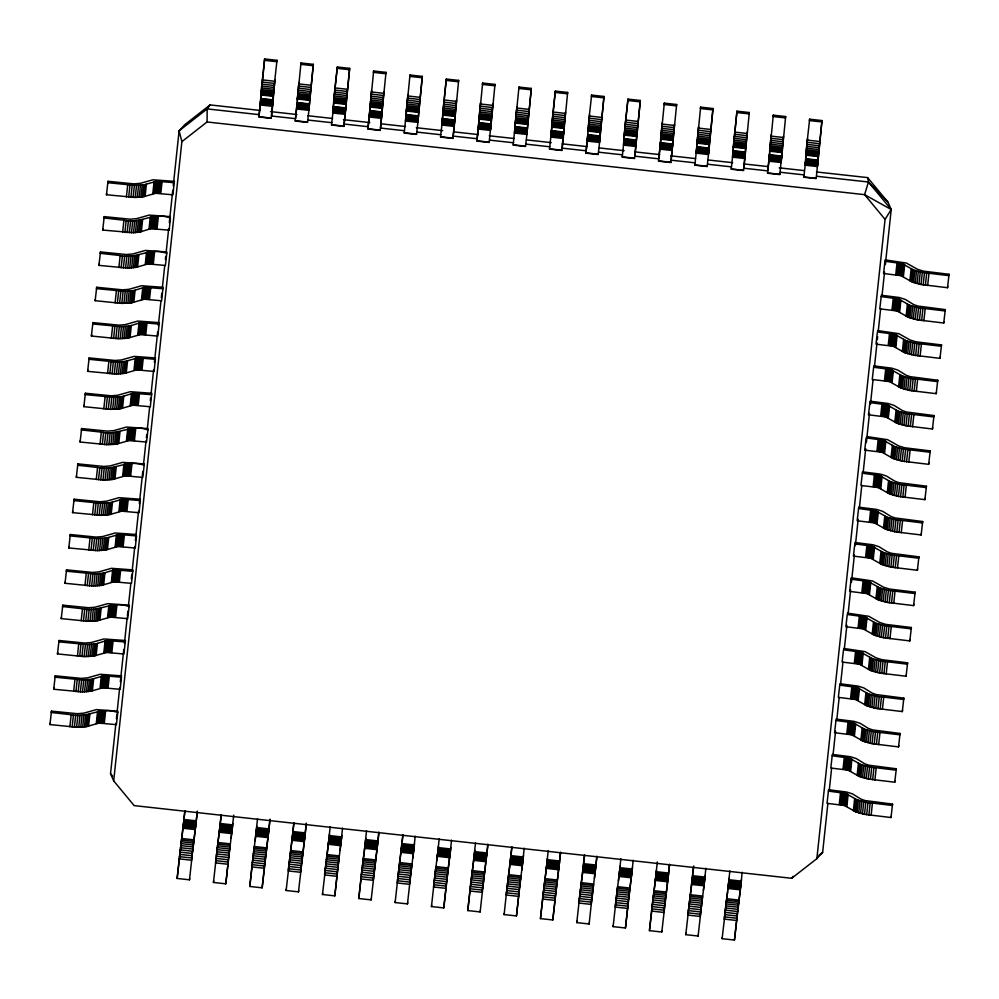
<?xml version="1.0" encoding="UTF-8"?>
<svg xmlns="http://www.w3.org/2000/svg" width="999" height="999" viewBox="0 0 999 999"><rect width="100%" height="100%" fill="white"/><g stroke="black" fill="none" stroke-linecap="round" stroke-linejoin="round"><path stroke-width="1.5" d="M827.871 803.408L822.639 852.397L816.87 858.628L791.683 878.296L134.141 805.606L113.686 780.893L181.88 141.633L207.068 121.978L207.18 108.903L210.077 104.92L259.703 110.402M274.912 79.895L272.64 104.995L260.277 103.634L261.488 87.937L264.648 58.953L276.998 60.315L274.675 81.256L262.312 79.895M261.451 91.646L264.648 58.953M297.09 102.51L300.974 62.974L313.336 64.336L308.828 110.327L296.478 108.966L297.09 102.51L309.44 103.871L308.966 109.016L296.616 107.655M309.44 103.871L313.336 64.336M349.662 68.357L345.304 113.037L332.942 111.663L334.34 94.131L337.312 66.983L349.662 68.357L343.868 126.386L331.506 125.012L333.054 111.613M334.166 98.501L332.804 112.987L345.154 114.348M344.218 124.051L368.194 126.711L373.638 71.004L386.001 72.365L380.194 130.394L367.844 129.033L370.08 108.691M370.392 104.87L371.553 90.572M406.081 114.548L409.977 75.012L422.327 76.386L417.819 122.377L405.469 121.016L406.081 114.548L418.431 115.921L417.969 121.066L405.606 119.693L404.17 133.042L416.533 134.415L418.069 121.016M418.431 115.921L422.327 76.386M442.407 118.569L446.303 79.033L458.653 80.395L454.533 122.74L454.295 125.075L441.945 123.714L442.407 118.569L454.77 119.93M490.621 129.096L478.271 127.735L482.642 83.054L494.992 84.415L490.759 127.872L490.484 130.407L478.134 129.046L476.835 141.084L489.198 142.445L492.907 103.996M527.06 133.067L525.524 146.466L513.174 145.092L518.968 87.063L531.318 88.436L526.823 134.428L514.473 133.067L514.91 129.77M514.61 131.743L526.96 133.117L531.318 88.436M551.411 130.619L555.307 91.084L567.657 92.445L563.523 134.79L563.286 137.125L550.936 135.764L551.411 130.619L563.761 131.98M603.746 97.827L591.396 96.466L591.633 95.092L603.983 96.466L599.625 141.146L587.275 139.785L589.547 114.673M640.322 100.474L635.951 145.155L623.601 143.794L624.987 126.261L627.971 99.113L640.322 100.474L634.515 158.504L622.165 157.143L623.701 143.744M624.862 129.445L624.088 139.997M636.051 145.117L634.877 156.181L658.853 158.829L664.298 103.134L676.648 104.495L670.853 162.525L658.503 161.164L660.863 139.51M661.101 135.814L661.825 126.448M696.74 146.678L700.624 107.143L712.986 108.516L708.478 154.508L696.128 153.147L696.74 146.678L709.09 148.052L707.18 166.546L694.829 165.172L696.753 148.027M709.09 148.052L712.986 108.516M733.066 150.699L736.962 111.164L749.312 112.525L745.179 154.87L744.954 157.205L732.592 155.844L733.066 150.699L745.416 152.06M769.405 154.72L773.288 115.172L785.651 116.546L781.518 158.878L781.143 162.537L768.793 161.176L769.405 154.72L781.755 156.081M821.977 120.554L817.469 166.558L805.119 165.197L806.655 146.341L809.627 119.193L821.977 120.554L816.183 178.584L803.82 177.223L805.569 161.9M443.206 109.366L444.018 100.537M443.057 112.899L441.808 125.037L454.158 126.398L456.568 99.975M479.358 117.495L479.995 108.054M552.197 121.416L552.822 114.398M733.853 141.496L736.962 111.164M733.716 145.03L732.904 153.871M770.017 149.625L770.641 140.172M334.24 96.741L335.015 88.486M407.055 102.847L406.268 114.223M551.96 126.374L549.5 149.113L561.85 150.474L565.571 112.025M588.199 131.468L588.836 121.616M624.962 128.022L627.971 99.113M806.705 147.028L805.918 158.404M261.214 95.33L258.853 116.983L271.204 118.344L274.713 81.818M298.189 89.485L297.427 100.662M516.058 114.897L516.883 106.643M697.077 144.843L698.538 126.723M407.18 101.536L407.892 94.593M479.083 120.742L478.134 129.046M769.73 152.872L767.844 170.879L743.868 168.232L745.054 157.155M806.83 145.704L807.542 138.774M298.339 87.962L298.888 82.542M515.097 127.947L515.959 115.984L528.171 117.407M588.985 120.092L589.348 116.596M587.924 134.303L585.839 153.122L598.189 154.495L599.725 141.096M297.103 103.859L295.542 118.669L271.553 116.021L272.739 104.957M406.106 115.909L405.706 119.655M480.157 106.369L480.544 102.622M770.816 138.499L771.203 134.753M49.95 724.562L51.473 711.138L77.348 713.698L83.691 713.174L96.379 709.602L117.944 711.188L116.408 724.65L99.051 723.101L86.001 726.748L76.598 727.247L49.95 724.562L50.187 723.201M55.245 675.811L55.007 677.185L81.656 679.857L91.059 679.37L104.108 675.711L121.453 677.222L120.18 689.322L102.822 687.774L91.171 691.146L82.492 691.945L53.721 689.248L55.245 675.811L81.119 678.383L87.462 677.859L100.15 674.288L121.716 675.861M125.225 641.895L123.951 654.008L106.593 652.459L93.544 656.106L84.128 656.605L57.48 653.92L59.016 640.496L84.89 643.056L91.221 642.532L103.921 638.96L125.487 640.534L125.237 641.945L106.793 640.484L96.229 643.756L87.55 644.567L58.779 641.857L59.016 640.496M61.251 618.606L62.787 605.169L88.661 607.729L94.992 607.217L107.68 603.646L129.246 605.219L127.71 618.681L110.352 617.132L97.303 620.779L87.9 621.278L61.251 618.606L61.488 617.232M132.755 571.253L131.481 583.366L114.123 581.805L101.074 585.464L91.671 585.951L65.022 583.279L66.546 569.855L92.42 572.415L98.764 571.89L111.451 568.319L133.017 569.892L132.767 571.303L114.336 569.842L103.759 573.114L95.08 573.926L66.309 571.216L66.546 569.855M70.317 534.527L70.08 535.889L96.728 538.573L106.131 538.074L119.181 534.428L136.526 535.939L135.252 548.039L117.894 546.49L106.244 549.862L97.565 550.661L68.794 547.952L70.317 534.527L96.191 537.087L102.535 536.575L115.222 532.991L136.051 534.49M74.088 499.213L73.851 500.574L100.487 503.246L109.902 502.759L122.952 499.1L140.297 500.611L139.023 512.724L121.666 511.163L110.015 514.535L101.336 515.347L72.552 512.637L74.088 499.213L99.962 501.773L106.294 501.248L118.993 497.677L140.559 499.25M76.324 477.31L77.86 463.886L103.734 466.446L110.065 465.921L122.752 462.35L144.318 463.936L142.782 477.397L125.424 475.849L112.375 479.495L102.972 479.995L76.324 477.31L76.561 475.949M80.095 441.995L81.618 428.559L107.492 431.131L113.836 430.606L126.523 427.035L148.089 428.608L146.553 442.07L129.196 440.522L116.146 444.18L106.743 444.667L80.095 441.995L80.332 440.621M151.598 394.655L150.325 406.755L132.967 405.207L119.917 408.853L110.514 409.353L83.866 406.668L85.39 393.244L111.264 395.804L117.607 395.279L130.295 391.708L151.86 393.281L151.611 394.692L133.167 393.231L122.602 396.503L113.923 397.315L85.152 394.605L85.39 393.244M89.161 357.917L88.911 359.278L115.559 361.963L124.975 361.463L138.024 357.817L155.369 359.328L154.096 371.428L136.738 369.88L125.087 373.251L116.408 374.051L87.625 371.353L89.161 357.917L115.035 360.477L121.366 359.965L134.066 356.393L155.619 357.967M159.128 324.001L157.854 336.114L140.497 334.553L127.447 338.211L118.044 338.698L91.396 336.026L92.919 322.602L118.806 325.162L125.137 324.638L137.825 321.066L159.39 322.64L159.141 324.051L140.709 322.59L130.132 325.861L121.453 326.673L92.682 323.963L92.919 322.602M162.899 288.686L161.626 300.786L144.268 299.238L131.219 302.884L121.816 303.384L95.167 300.699L96.691 287.275L122.565 289.835L128.908 289.323L141.596 285.739L163.162 287.325L162.912 288.723L144.468 287.275L133.903 290.547L125.225 291.346L96.453 288.636L96.691 287.275M166.933 251.998L165.397 265.472L148.039 263.911L136.388 267.282L127.71 268.094L98.938 265.384L100.462 251.96L126.336 254.52L132.68 253.996L145.367 250.424L166.196 251.923L168.681 228.659M169.405 228.746L169.168 230.145L150.724 228.696L140.16 231.955L133.504 232.73L102.697 230.057L104.233 216.633L130.107 219.193L136.438 218.669L149.138 215.097L169.967 216.596M107.992 181.306L107.755 182.68L134.403 185.352L143.806 184.865L156.855 181.206L174.201 182.717L172.927 194.817L155.569 193.269L143.918 196.641L135.24 197.452L106.468 194.743L107.992 181.306L133.878 183.878L140.21 183.354L152.897 179.783L174.463 181.356M69.893 726.773L71.179 714.71C87.462 718.543 101.336 706.068 117.682 712.549L117.695 712.587M73.664 691.445L74.95 679.382M77.422 656.131L78.709 644.068M81.194 620.804L82.48 608.741C98.776 612.574 112.637 600.112 128.983 606.58L128.996 606.618M84.965 585.476L86.251 573.414M88.736 550.162L90.022 538.099M92.495 514.835L93.781 502.772M96.266 479.52L97.552 467.457C113.849 471.291 127.71 458.816 144.056 465.297L144.068 465.334M100.037 444.193L101.324 432.13C117.607 435.976 131.481 423.501 147.827 429.97L147.84 430.007M103.809 408.878L105.095 396.815M107.567 373.551L108.854 361.488M111.339 338.236L112.625 326.161M115.11 302.909L116.396 290.846M118.869 267.582L120.167 255.519C136.451 259.365 150.312 246.89 166.671 253.359L166.683 253.409M122.64 232.268L123.926 220.205C140.222 224.038 154.083 211.563 170.442 218.044L169.168 230.145M126.411 196.94L127.697 184.877M72.153 726.985L73.439 714.922M75.924 691.67L77.21 679.607M79.683 656.343L80.981 644.28M83.454 621.028L84.74 608.965M87.225 585.701L88.511 573.638M90.996 550.387L92.283 538.311M94.755 515.059L96.054 502.997M98.526 479.732L99.813 467.669M102.298 444.418L103.584 432.355M106.069 409.091L107.355 397.028M109.828 373.776L111.114 361.713M113.599 338.449L114.885 326.386M117.37 303.134L118.656 291.059M121.141 267.807L122.427 255.744M124.9 232.48L126.186 220.417M128.671 197.165L129.957 185.102M74.401 727.147L75.687 715.084M78.172 691.832L79.458 679.757M81.93 656.505L83.217 644.442M85.702 621.178L86.988 609.115M89.473 585.864L90.759 573.801M93.232 550.536L94.53 538.473M97.003 515.222L98.289 503.159M100.774 479.895L102.06 467.832M104.545 444.58L105.832 432.505M108.304 409.253L109.59 397.19M112.075 373.926L113.362 361.863M115.847 338.611L117.133 326.548M119.618 303.284L120.904 291.221M123.376 267.969L124.663 255.906M127.148 232.642L128.434 220.579M130.919 197.327L132.205 185.252M76.598 727.247L77.885 715.184M80.37 691.92L81.656 679.857M84.128 656.605L85.415 644.53M87.9 621.278L89.186 609.215M91.671 585.951L92.957 573.888M95.442 550.636L96.728 538.573M99.201 515.309L100.487 503.246M102.972 479.995L104.258 467.932M106.743 444.667L108.029 432.604M110.514 409.353L111.801 397.277M114.273 374.026L115.559 361.963M118.044 338.698L119.331 326.636M121.816 303.384L123.102 291.321M125.587 268.057L126.873 255.994M129.346 232.742L130.632 220.679M133.117 197.415L134.403 185.352M78.721 727.272L80.007 715.209M82.492 691.945L83.779 679.882M86.264 656.63L87.55 644.567M90.022 621.303L91.321 609.24M93.794 585.988L95.08 573.926M97.565 550.661L98.851 538.598M101.336 515.347L102.622 503.284M105.095 480.019L106.381 467.957M108.866 444.705L110.152 432.629M112.637 409.378L113.923 397.315M116.408 374.051L117.695 361.988M120.167 338.736L121.453 326.673M123.938 303.409L125.225 291.346M127.71 268.094L128.996 256.031M131.481 232.767L132.767 220.704M135.24 197.452L136.526 185.377M80.757 727.235L82.043 715.172M84.515 691.92L85.802 679.857M88.287 656.593L89.573 644.53M92.058 621.278L93.344 609.203M95.829 585.951L97.115 573.888M99.588 550.624L100.874 538.561M103.359 515.309L104.645 503.246M107.13 479.982L108.416 467.919M110.901 444.667L112.188 432.604M114.66 409.34L115.946 397.277M118.431 374.026L119.718 361.95M122.203 338.698L123.489 326.636M125.974 303.371L127.26 291.308M129.733 268.057L131.019 255.994M133.504 232.73L134.79 220.667M137.275 197.415L138.561 185.352M82.655 727.135L83.941 715.072M86.426 691.82L87.712 679.757M90.197 656.493L91.483 644.43M93.956 621.178L95.242 609.103M97.727 585.851L99.013 573.788M101.498 550.524L102.785 538.461M105.27 515.209L106.556 503.146M109.028 479.882L110.315 467.819M112.8 444.567L114.086 432.505M116.571 409.24L117.857 397.177M120.342 373.926L121.628 361.85M124.101 338.599L125.387 326.536M127.872 303.271L129.158 291.209M131.643 267.957L132.929 255.894M135.414 232.63L136.701 220.567M139.173 197.315L140.459 185.252M84.415 726.972L85.702 714.909M88.187 691.658L89.473 679.595M91.945 656.331L93.232 644.268M95.717 621.003L97.003 608.94M99.488 585.689L100.774 573.626M103.259 550.362L104.545 538.299M107.018 515.047L108.304 502.984M110.789 479.72L112.075 467.657M114.56 444.405L115.847 432.342M118.332 409.078L119.618 397.015M122.09 373.751L123.376 361.688M125.862 338.436L127.148 326.373M129.633 303.109L130.919 291.046M133.404 267.794L134.69 255.732M137.163 232.467L138.449 220.404M140.934 197.153L142.22 185.09M86.001 726.748L87.288 714.685M89.773 691.433L91.059 679.37M93.544 656.106L94.83 644.043M97.303 620.779L98.589 608.716M101.074 585.464L102.36 573.401M104.845 550.137L106.131 538.074M108.616 514.822L109.902 502.759M112.375 479.495L113.661 467.432M116.146 444.18L117.432 432.117M119.917 408.853L121.204 396.79M123.689 373.526L124.975 361.463M127.447 338.211L128.734 326.149M131.219 302.884L132.505 290.821M134.99 267.57L136.276 255.507M138.761 232.243L140.047 220.18M142.52 196.928L143.806 184.865M87.4 726.46L88.686 714.397M91.171 691.146L92.457 679.083M94.942 655.819L96.229 643.756M98.701 620.504L100 608.441M102.472 585.177L103.759 573.114M106.244 549.862L107.53 537.799M110.015 514.535L111.301 502.472M113.774 479.208L115.06 467.145M117.545 443.893L118.831 431.83M121.316 408.566L122.602 396.503M125.087 373.251L126.374 361.188M128.846 337.924L130.132 325.861M132.617 302.61L133.903 290.547M136.388 267.282L137.675 255.22M140.16 231.955L141.446 219.892M143.918 196.641L145.205 184.578M88.599 726.123L89.885 714.06M92.37 690.809L93.656 678.746M96.129 655.481L97.415 643.418M99.9 620.167L101.186 608.104M103.671 584.84L104.957 572.777M107.442 549.512L108.729 537.45M111.201 514.198L112.487 502.135M114.972 478.871L116.259 466.808M118.744 443.556L120.03 431.493M122.515 408.229L123.801 396.166M126.274 372.914L127.56 360.851M130.045 337.587L131.331 325.524M133.816 302.26L135.102 290.197M137.587 266.945L138.873 254.882M141.346 231.618L142.632 219.555M145.117 196.303L146.403 184.241M96.279 723.551L97.565 711.488M100.05 688.224L101.336 676.161M103.821 652.909L105.107 640.834M107.58 617.582L108.866 605.519M111.351 582.255L112.637 570.192M115.122 546.94L116.408 534.877M118.893 511.613L120.18 499.55M122.652 476.298L123.938 464.235M126.423 440.971L127.71 428.908M130.195 405.656L131.481 393.581M133.966 370.329L135.252 358.266M137.725 335.002L139.011 322.939M141.496 299.688L142.782 287.625M145.267 264.36L146.553 252.297M149.026 229.046L150.325 216.983M152.797 193.719L154.083 181.656M97.04 723.351L98.327 711.288M100.812 688.024L102.098 675.961M104.57 652.697L105.857 640.634M108.342 617.382L109.628 605.319M112.113 582.055L113.399 569.992M115.884 546.74L117.17 534.677M119.643 511.413L120.929 499.35M123.414 476.098L124.7 464.036M127.185 440.771L128.471 428.708M130.956 405.444L132.243 393.381M134.715 370.13L136.001 358.067M138.486 334.802L139.773 322.739M142.258 299.488L143.544 287.425M146.016 264.161L147.315 252.098M149.788 228.846L151.074 216.783M153.559 193.519L154.845 181.456M97.977 723.201L99.263 711.126M101.736 687.874L103.022 675.811M105.507 652.547L106.793 640.484M109.278 617.232L110.564 605.169M113.037 581.905L114.336 569.842M116.808 546.59L118.094 534.527M120.579 511.263L121.866 499.2M124.351 475.949L125.637 463.873M128.109 440.621L129.395 428.559M131.88 405.294L133.167 393.231M135.652 369.98L136.938 357.917M139.423 334.653L140.709 322.59M143.182 299.338L144.468 287.275M146.953 264.011L148.239 251.948M150.724 228.696L152.01 216.633M154.495 193.369L155.782 181.306M99.051 723.101L100.337 711.038M102.822 687.774L104.108 675.711M106.593 652.459L107.88 640.396M110.352 617.132L111.638 605.069M114.123 581.805L115.409 569.742M117.894 546.49L119.181 534.428M121.666 511.163L122.952 499.1M125.424 475.849L126.711 463.786M129.196 440.522L130.482 428.459M132.967 405.207L134.253 393.144M136.738 369.88L138.024 357.817M140.497 334.553L141.783 322.49M144.268 299.238L145.554 287.175M148.039 263.911L149.326 251.848M151.811 228.596L153.097 216.533M155.569 193.269L156.855 181.206M100.262 723.051L101.548 710.988M104.021 687.737L105.307 675.674M107.792 652.409L109.078 640.347M111.563 617.095L112.85 605.032M115.335 581.768L116.621 569.705M119.093 546.453L120.38 534.39M122.865 511.126L124.151 499.063M126.636 475.799L127.922 463.736M130.407 440.484L131.693 428.421M134.166 405.157L135.452 393.094M137.937 369.842L139.223 357.779M141.708 334.515L142.994 322.452M145.479 299.2L146.766 287.138M149.238 263.873L150.524 251.81M153.009 228.546L154.296 216.483M156.781 193.232L158.067 181.169M101.561 723.076L102.847 711.013M105.32 687.749L106.606 675.686M109.091 652.434L110.377 640.359M112.862 617.107L114.148 605.044M116.633 581.78L117.919 569.717M120.392 546.465L121.678 534.403M124.163 511.138L125.449 499.075M127.934 475.824L129.221 463.761M131.706 440.497L132.992 428.434M135.464 405.182L136.751 393.107M139.236 369.855L140.522 357.792M143.007 334.528L144.293 322.465M146.766 299.213L148.064 287.15M150.537 263.886L151.823 251.823M154.308 228.571L155.594 216.508M158.079 193.244L159.365 181.181M102.909 723.139L104.196 711.076M106.681 687.824L107.967 675.761M110.452 652.497L111.738 640.434M114.223 617.182L115.509 605.119M117.982 581.855L119.268 569.792M121.753 546.54L123.039 534.477M125.524 511.213L126.811 499.15M129.296 475.886L130.582 463.823M133.054 440.571L134.341 428.509M136.826 405.244L138.112 393.181M140.597 369.93L141.883 357.867M144.356 334.603L145.654 322.54M148.127 299.288L149.413 287.225M151.898 263.961L153.184 251.898M155.669 228.634L156.955 216.571M159.428 193.319L160.727 181.256M104.296 723.276L105.582 711.213M108.067 687.949L109.353 675.886M111.838 652.622L113.124 640.559M115.597 617.307L116.883 605.244M119.368 581.98L120.654 569.917M123.139 546.665L124.425 534.602M126.91 511.338L128.197 499.275M130.669 476.024L131.955 463.961M134.44 440.696L135.727 428.633M138.212 405.369L139.498 393.306M141.983 370.055L143.269 357.992M145.742 334.727L147.028 322.665M149.513 299.413L150.799 287.35M153.284 264.086L154.57 252.023M157.043 228.771L158.341 216.708M160.814 193.444L162.1 181.381M113.686 780.893L110.539 773.676L115.921 723.164M116.408 718.643L116.895 714.123M117.208 711.101L119.693 687.849M120.342 681.817L123.776 649.5M124.425 643.468L127.223 617.195M127.385 615.696L127.872 611.163M128.521 605.132L130.832 583.428M131.319 578.858L131.806 574.338M132.28 569.817L134.765 546.553M135.402 540.521L138.536 511.238M139.336 503.696L142.133 477.46M142.295 475.911L142.782 471.391M143.581 463.848L146.066 440.596M146.391 437.574L146.716 434.565M147.352 428.534L149.675 406.818M150.325 400.749L150.637 397.727M151.124 393.206L153.609 369.942M154.408 362.412L157.692 331.606M158.341 325.574L160.976 300.849M161.301 297.802L161.788 293.269M162.425 287.237L164.748 265.534M165.397 259.453L165.709 256.443M169.318 222.627L172.765 190.322M173.252 185.802L179.108 130.819L184.89 124.575L210.077 104.92M189.723 878.446L189.485 879.807L177.135 878.446L180.207 849.887L192.557 851.26L191.571 860.226L179.221 858.865M184.865 810.651L183.916 819.48L196.279 820.841L192.47 852.846M184.902 811.151L177.135 878.446M260.389 103.584L259.203 114.66L207.18 108.903L179.108 130.819L181.88 141.633M189.485 879.807L191.82 858.865M196.279 820.841L197.215 812.025M197.402 811.113L192.695 850.898M216.458 855.506L217.907 842.494L230.27 843.855L225.811 883.828L213.461 882.454L216.234 857.504M221.191 814.672L220.255 823.501L232.605 824.862L233.741 815.134M309.066 108.966L307.53 122.365L295.18 121.004L296.478 108.966M221.241 815.159L217.907 842.494M225.811 883.828L228.896 855.269L216.546 853.908L215.547 862.874L227.909 864.247M249.8 886.475L252.872 857.929L265.222 859.29L262.15 887.836L249.8 886.475L252.123 865.534M335.227 86.563L337.312 66.983M257.53 818.693L256.581 827.509L268.943 828.883L269.88 820.054M270.067 819.143L262.15 887.836M345.404 112.987L343.868 126.386M298.726 890.484L298.476 891.857L286.126 890.484L293.906 823.188M293.856 822.701L292.919 831.53L305.269 832.891L306.206 824.075M298.476 891.857L306.406 823.164M383.903 91.945L380.557 128.072L404.533 130.719M326.91 854.545L339.26 855.906L334.815 895.866L322.465 894.505L329.495 834.177M330.194 826.722L329.245 835.539L341.596 836.912L342.545 828.084M334.815 895.866L337.887 867.319L325.537 865.958L324.55 874.924L336.9 876.298M371.391 898.526L371.141 899.887L358.791 898.526L361.875 869.967L374.225 871.34L373.239 880.306L360.876 878.945M361.126 877.584L358.791 898.526M444.218 98.614L446.303 79.033M366.521 830.731L365.584 839.56L377.934 840.921L378.871 832.105M454.158 126.398L452.859 138.424L440.509 137.063L442.045 123.664M371.141 899.887L378.921 832.592M454.395 125.037L453.221 136.101L477.197 138.749L478.371 127.685M407.717 902.534L407.48 903.908L395.129 902.534L397.452 881.593M398.114 875.586L402.859 834.752M402.147 842.207L402.897 835.239M407.48 903.908L411.925 863.935L399.575 862.574M415.209 836.113L414.26 844.942L401.91 843.581M448.251 867.956L443.806 907.916L431.456 906.555L435.901 866.583L448.251 867.956L450.836 847.589M439.185 838.773L438.249 847.589L450.599 848.963L451.536 840.134M443.806 907.916L446.89 879.37L434.528 878.009L433.541 886.975L445.891 888.336M480.382 910.576L480.144 911.937L467.782 910.564L470.866 882.017L483.216 883.391L482.23 892.357L469.88 890.996M469.955 891.133L467.782 910.564M555.307 91.084L553.009 112.587M475.512 842.781L474.575 851.61L486.925 852.971L483.129 884.977M480.144 911.937L482.467 890.996M486.925 852.971L487.874 844.155M487.912 844.642L483.354 883.029M563.386 137.075L562.212 148.152L586.188 150.799L587.375 139.735M504.12 914.584L507.192 886.038L519.555 887.399L516.471 915.946L504.12 914.584L504.358 913.223M591.633 95.092L589.31 116.034L601.66 117.407M507.105 887.636L511.85 846.802M511.888 847.289L510.039 864.098M603.983 96.466L599.487 142.457L587.125 141.096M524.2 848.163L523.264 856.992L510.914 855.619M540.447 918.605L543.531 890.047L555.881 891.42L552.809 919.967L540.447 918.605L547.477 858.278M548.176 850.811L547.24 859.639L559.59 861.001L560.539 852.184M623.9 141.821L623.463 145.117L635.814 146.478M560.576 852.671L552.809 919.967M589.373 922.614L589.135 923.988L576.785 922.614L579.77 895.666M584.515 854.832L583.566 863.66L595.928 865.022L596.865 856.193M584.552 855.319L578.871 903.046L591.221 904.407L591.957 897.664L579.607 896.303M662.012 124.625L662.212 122.702M589.135 923.988L592.207 895.429L579.857 894.068M674.562 124.076L671.203 160.202L695.192 162.849M596.903 856.692L592.345 895.079M629.919 888.036L625.461 927.996L613.111 926.635L617.557 886.662L629.919 888.036L632.492 867.669M620.841 858.853L619.904 867.669L632.255 869.043L633.191 860.214M625.461 927.996L628.546 899.45L616.196 898.089L615.197 907.055L627.559 908.428M662.037 930.656L661.8 932.017L649.45 930.643L652.522 902.097L664.872 903.471L663.885 912.437L651.535 911.076M657.367 861.962L656.231 871.69L668.593 873.051L669.53 864.235M747.227 132.105L743.518 170.554L731.168 169.193L732.704 155.794M732.592 155.844L732.454 157.155L744.817 158.529M661.8 932.017L669.567 864.722M698.376 934.664L698.126 936.026L685.776 934.664L693.506 866.882M783.553 136.114L779.844 174.575L767.494 173.214L768.793 161.176M692.956 872.951L693.706 865.971M698.126 936.026L702.584 896.066L690.222 894.704M705.856 868.243L704.919 877.072L692.569 875.698M741.495 879.719L734.465 940.047L722.115 938.685L729.145 878.358M729.844 870.903L728.895 879.719L741.246 881.081L742.195 872.264M734.465 940.047L737.537 911.5L725.187 910.126L724.2 919.105L736.55 920.466M816.87 858.628L885.064 219.368L891.22 209.54L888.074 202.31L867.619 177.61L816.433 171.953M828.433 791.108L828.583 789.734L846.615 792.032L852.522 793.905L860.913 799.088L865.084 800.549L892.532 804.108L892.294 805.469L865.808 802.272L856.93 799.762L845.641 793.418L828.433 791.108L827.022 803.346L844.355 805.481L855.644 811.825L864.522 814.335L891.008 817.532L891.245 816.171M832.204 755.793L832.354 754.42L850.374 756.705L856.293 758.578L864.684 763.773L868.855 765.222L896.303 768.78L896.053 770.154L869.58 766.957L860.701 764.435L849.412 758.091L832.204 755.793L830.793 768.019L848.126 770.167L859.415 776.498L868.293 779.02L894.767 782.217L895.017 780.843M835.976 720.466L836.126 719.093L854.145 721.378L860.064 723.264L868.456 728.446L872.614 729.907L900.062 733.466L899.824 734.827L873.338 731.63L864.472 729.12L853.171 722.776L835.976 720.466L834.565 732.704L851.885 734.839L863.173 741.183L872.052 743.693L898.538 746.89L898.775 745.529M839.747 685.152L839.884 683.766L857.916 686.063L863.835 687.936L872.214 693.131L876.385 694.58L903.833 698.139L903.596 699.5L877.11 696.315L868.231 693.793L856.942 687.449L839.747 685.152L838.336 697.377L855.656 699.512L866.945 705.856L875.823 708.378L902.309 711.575L902.547 710.202M843.656 648.451L865.022 651.61L875.986 657.804L881.905 659.677L907.604 662.824L907.367 664.185L880.881 660.988L872.002 658.478L860.713 652.135L843.506 649.825L842.095 662.05L859.427 664.198L870.716 670.541L879.595 673.051L906.081 676.248L906.318 674.887M847.427 613.124L868.78 616.296L879.757 622.489L885.663 624.363L911.375 627.497L911.125 628.858L884.652 625.661L875.773 623.151L864.485 616.808L847.277 614.497L845.866 626.735L863.198 628.87L874.487 635.214L883.366 637.724L909.839 640.921L910.089 639.56M851.922 577.884L872.552 580.968L883.528 587.162L889.435 589.035L915.134 592.17L914.897 593.543L888.411 590.347L879.545 587.837L868.243 581.493L851.048 579.183L849.637 591.408L866.957 593.556L878.246 599.899L887.124 602.409L913.61 605.606L913.848 604.245M854.819 543.856L854.957 542.482L872.989 544.78L878.908 546.653L887.287 551.835L891.458 553.296L918.905 556.855L918.668 558.216L892.182 555.019L883.303 552.509L872.015 546.166L854.819 543.856L853.396 556.093L870.728 558.229L882.017 564.572L890.896 567.082L917.382 570.279L917.619 568.918M858.578 508.541L858.728 507.167L876.76 509.453L882.666 511.326L891.058 516.52L895.229 517.969L922.676 521.528L922.439 522.902L895.953 519.705L887.075 517.182L875.786 510.851L858.578 508.541L857.167 520.766L874.5 522.914L885.788 529.245L894.667 531.768L921.14 534.964L921.39 533.591M862.349 473.214L862.499 471.84L880.519 474.125L886.438 476.011L894.829 481.193L898.988 482.654L926.448 486.213L926.198 487.574L899.724 484.378L890.846 481.868L879.557 475.524L862.349 473.214L860.938 485.452L878.271 487.587L889.56 493.931L898.426 496.441L924.912 499.637L925.149 498.276M866.995 436.6L887.624 439.685L898.601 445.879L904.507 447.752L930.206 450.886L929.969 452.247L903.483 449.063L894.605 446.541L883.316 440.197L866.121 437.899L864.709 450.124L882.03 452.26L893.318 458.603L902.197 461.126L928.683 464.323L928.92 462.949M869.892 402.572L870.029 401.198L888.061 403.484L893.98 405.357L902.359 410.552L906.53 412.013L933.978 415.572L933.74 416.933L907.254 413.736L898.376 411.226L887.087 404.882L869.892 402.572L868.468 414.797L885.801 416.945L897.09 423.289L905.968 425.799L932.454 428.996L932.691 427.634M873.65 367.245L873.8 365.871L891.832 368.169L897.739 370.042L906.13 375.237L910.301 376.685L937.749 380.244L937.512 381.606L911.026 378.409L902.147 375.899L890.858 369.555L873.65 367.245L872.239 379.483L889.572 381.618L900.861 387.962L909.739 390.484L936.213 393.668L936.463 392.307M877.572 330.557L898.925 333.716L909.902 339.91L915.808 341.783L941.52 344.93L941.27 346.291L914.784 343.094L905.918 340.584L894.629 334.24L877.422 331.93L876.011 344.156L893.343 346.303L904.632 352.647L913.498 355.157L939.984 358.354L940.221 356.993M881.193 296.603L881.343 295.229L899.362 297.527L905.281 299.4L913.673 304.583L917.831 306.044L945.279 309.603L945.042 310.964L918.556 307.767L909.677 305.257L898.388 298.913L881.193 296.603L879.782 308.841L897.102 310.976L908.391 317.32L917.269 319.83L943.755 323.027L943.993 321.666M885.838 259.99L906.468 263.074L917.432 269.268L923.351 271.141L949.05 274.275L948.813 275.649L922.327 272.452L913.448 269.93L902.159 263.599L884.964 261.288L883.541 273.514L900.873 275.662L912.162 281.993L921.041 284.515L947.527 287.712L947.764 286.338M829.32 789.822L831.63 768.106M833.091 754.495L835.564 731.243M836.85 719.168L839.172 697.464M840.621 683.853L842.944 662.15M844.392 648.526L846.877 625.274M848.163 613.211L850.636 589.947M851.448 582.405L854.407 554.632M855.369 545.579L858.178 519.305M859.465 507.242L861.775 485.539M863.236 471.915L865.708 448.663M866.358 442.632L869.48 413.336M870.441 404.295L873.076 379.57M874.537 365.959L877.01 342.694M877.334 339.685L877.659 336.663M878.308 330.632L880.619 308.928M882.067 295.317L884.552 272.053M885.351 264.51L891.22 209.54L868.431 182.005L867.619 177.61M839.247 804.507L840.534 792.444M843.019 769.193L844.305 757.13M846.79 733.865L848.076 721.802M850.549 698.551L851.847 686.488M854.32 663.224L855.606 651.161M858.091 627.909L859.377 615.834M861.862 592.582L863.148 580.519M865.621 557.255L866.907 545.192M869.392 521.94L870.678 509.877M873.163 486.613L874.45 474.55M876.935 451.298L878.221 439.235M880.693 415.971L881.98 403.908M884.465 380.656L885.751 368.581M888.236 345.329L889.522 333.266M892.007 310.002L893.293 297.939M895.766 274.688L897.052 262.625M840.621 804.694L841.907 792.632M844.392 769.367L845.678 757.304M848.163 734.053L849.45 721.977M851.935 698.726L853.221 686.663M855.693 663.398L856.98 651.336M859.465 628.084L860.751 616.021M863.236 592.757L864.522 580.694M867.007 557.442L868.293 545.379M870.766 522.115L872.052 510.052M874.537 486.8L875.823 474.725M878.308 451.473L879.595 439.41M882.08 416.146L883.366 404.083M885.838 380.831L887.124 368.768M889.61 345.504L890.896 333.441M893.381 310.19L894.667 298.127M897.152 274.862L898.438 262.799M841.957 804.919L843.243 792.856M845.728 769.592L847.015 757.529M849.487 734.277L850.786 722.202M853.258 698.95L854.545 686.887M857.03 663.623L858.316 651.56M860.801 628.309L862.087 616.246M864.56 592.981L865.846 580.918M868.331 557.667L869.617 545.604M872.102 522.34L873.388 510.277M875.873 487.025L877.159 474.962M879.632 451.698L880.918 439.635M883.403 416.371L884.689 404.308M887.174 381.056L888.461 368.993M890.946 345.729L892.232 333.666M894.704 310.414L895.991 298.351M898.476 275.087L899.762 263.024M843.218 805.182L844.505 793.119M846.977 769.854L848.263 757.791M850.748 734.54L852.035 722.477M854.52 699.213L855.806 687.15M858.291 663.898L859.577 651.835M862.05 628.571L863.336 616.508M865.821 593.256L867.107 581.193M869.592 557.929L870.878 545.866M873.363 522.614L874.649 510.539M877.122 487.287L878.408 475.224M880.893 451.96L882.179 439.897M884.664 416.645L885.951 404.583M888.436 381.318L889.722 369.255M892.194 346.004L893.481 333.941M895.966 310.677L897.252 298.614M899.737 275.362L901.023 263.286M844.355 805.481L845.641 793.418M848.126 770.167L849.412 758.091M851.885 734.839L853.171 722.776M855.656 699.512L856.942 687.449M859.427 664.198L860.713 652.135M863.198 628.87L864.485 616.808M866.957 593.556L868.243 581.493M870.728 558.229L872.015 546.166M874.5 522.914L875.786 510.851M878.271 487.587L879.557 475.524M882.03 452.26L883.316 440.197M885.801 416.945L887.087 404.882M889.572 381.618L890.858 369.555M893.343 346.303L894.629 334.24M897.102 310.976L898.388 298.913M900.873 275.662L902.159 263.599M845.366 805.806L846.653 793.743M849.125 770.491L850.411 758.428M852.896 735.164L854.182 723.101M856.667 699.849L857.954 687.787M860.439 664.522L861.725 652.459M864.197 629.208L865.484 617.145M867.969 593.881L869.255 581.818M871.74 558.553L873.026 546.49M875.511 523.239L876.797 511.176M879.27 487.912L880.556 475.849M883.041 452.597L884.327 440.534M886.812 417.27L888.099 405.207M890.584 381.955L891.87 369.892M894.342 346.628L895.628 334.565M898.113 311.301L899.4 299.238M901.885 275.986L903.171 263.923M846.203 806.156L847.489 794.093M849.974 770.841L851.26 758.778M853.745 735.514L855.032 723.451M857.504 700.187L858.79 688.124M861.275 664.872L862.562 652.809M865.047 629.545L866.333 617.482M868.818 594.23L870.104 582.167M872.577 558.903L873.863 546.84M876.348 523.588L877.634 511.525M880.119 488.261L881.405 476.198M883.89 452.947L885.176 440.871M887.649 417.619L888.935 405.557M891.42 382.292L892.706 370.229M895.191 346.978L896.478 334.915M898.963 311.651L900.249 299.588M902.721 276.336L904.008 264.273M846.865 806.518L848.151 794.455M850.636 771.191L851.922 759.128M854.407 735.876L855.693 723.813M858.166 700.549L859.465 688.486M861.937 665.234L863.223 653.159M865.708 629.907L866.995 617.844M869.48 594.58L870.766 582.517M873.238 559.265L874.525 547.202M877.01 523.938L878.296 511.875M880.781 488.623L882.067 476.56M884.552 453.296L885.838 441.233M888.311 417.982L889.597 405.906M892.082 382.654L893.368 370.592M895.853 347.327L897.139 335.264M899.624 312.013L900.911 299.95M903.383 276.686L904.669 264.623M853.371 810.664L854.657 798.601M857.13 775.336L858.416 763.273M860.901 740.022L862.187 727.959M864.672 704.695L865.958 692.632M868.443 669.38L869.729 657.317M872.202 634.053L873.488 621.99M875.973 598.738L877.259 586.675M879.744 563.411L881.031 551.348M883.516 528.084L884.802 516.021M887.274 492.769L888.561 480.706M891.046 457.442L892.332 445.379M894.817 422.127L896.103 410.065M898.588 386.8L899.874 374.737M902.347 351.486L903.633 339.423M906.118 316.159L907.404 304.096M909.889 280.844L911.175 268.768M854.395 811.25L855.681 799.188M858.166 775.923L859.452 763.86M861.937 740.609L863.223 728.546M865.696 705.282L866.982 693.219M869.467 669.967L870.753 657.904M873.238 634.64L874.525 622.577M877.01 599.313L878.296 587.25M880.768 563.998L882.055 551.935M884.54 528.671L885.826 516.608M888.311 493.356L889.597 481.293M892.082 458.029L893.368 445.966M895.841 422.714L897.127 410.651M899.612 387.387L900.898 375.324M903.383 352.06L904.669 339.997M907.154 316.745L908.441 304.683M910.913 281.418L912.199 269.355M855.644 811.825L856.93 799.762M859.415 776.498L860.701 764.435M863.173 741.183L864.472 729.12M866.945 705.856L868.231 693.793M870.716 670.541L872.002 658.478M874.487 635.214L875.773 623.151M878.246 599.899L879.545 587.837M882.017 564.572L883.303 552.509M885.788 529.245L887.075 517.182M889.56 493.931L890.846 481.868M893.318 458.603L894.605 446.541M897.09 423.289L898.376 411.226M900.861 387.962L902.147 375.899M904.632 352.647L905.918 340.584M908.391 317.32L909.677 305.257M912.162 281.993L913.448 269.93M857.092 812.387L858.378 800.324M860.863 777.06L862.149 764.997M864.635 741.745L865.921 729.682M868.393 706.418L869.679 694.355M872.164 671.103L873.451 659.04M875.936 635.776L877.222 623.713M879.707 600.449L880.993 588.386M883.466 565.134L884.752 553.071M887.237 529.807L888.523 517.744M891.008 494.493L892.294 482.43M894.767 459.165L896.066 447.102M898.538 423.851L899.824 411.788M902.309 388.524L903.596 376.461M906.081 353.196L907.367 341.134M909.839 317.882L911.138 305.819M913.61 282.555L914.897 270.492M858.728 812.924L860.014 800.861M862.487 777.597L863.785 765.534M866.258 742.282L867.544 730.219M870.029 706.955L871.315 694.892M873.8 671.64L875.087 659.577M877.559 636.313L878.845 624.25M881.33 600.998L882.616 588.923M885.102 565.671L886.388 553.608M888.873 530.344L890.159 518.281M892.631 495.029L893.918 482.967M896.403 459.702L897.689 447.639M900.174 424.388L901.46 412.325M903.945 389.061L905.231 376.998M907.704 353.746L908.99 341.683M911.475 318.419L912.761 306.356M915.246 283.092L916.533 271.029M860.526 813.436L861.812 801.373M864.297 778.109L865.584 766.046M868.056 742.794L869.342 730.731M871.827 707.467L873.114 695.404M875.599 672.14L876.885 660.077M879.357 636.825L880.656 624.762M883.128 601.498L884.415 589.435M886.9 566.183L888.186 554.12M890.671 530.856L891.957 518.793M894.43 495.541L895.728 483.479M898.201 460.214L899.487 448.151M901.972 424.887L903.258 412.824M905.743 389.573L907.03 377.51M909.502 354.245L910.788 342.182M913.273 318.931L914.56 306.868M917.045 283.604L918.331 271.541M862.462 813.91L863.748 801.847M866.233 778.583L867.519 766.52M870.004 743.268L871.29 731.193M873.763 707.941L875.049 695.878M877.534 672.614L878.82 660.551M881.305 637.3L882.592 625.237M885.077 601.972L886.363 589.909M888.835 566.658L890.121 554.595M892.606 531.331L893.893 519.268M896.378 496.016L897.664 483.953M900.136 460.689L901.435 448.626M903.908 425.362L905.194 413.299M907.679 390.047L908.965 377.984M911.45 354.72L912.736 342.657M915.209 319.405L916.495 307.342M918.98 284.078L920.266 272.015M864.522 814.335L865.808 802.272M868.293 779.02L869.58 766.957M872.052 743.693L873.338 731.63M875.823 708.378L877.11 696.315M879.595 673.051L880.881 660.988M883.366 637.724L884.652 625.661M887.124 602.409L888.411 590.347M890.896 567.082L892.182 555.019M894.667 531.768L895.953 519.705M898.426 496.441L899.724 484.378M902.197 461.126L903.483 449.063M905.968 425.799L907.254 413.736M909.739 390.484L911.026 378.409M913.498 355.157L914.784 343.094M917.269 319.83L918.556 307.767M921.041 284.515L922.327 272.452M866.67 814.722L867.956 802.659M870.429 779.407L871.727 767.344M874.2 744.08L875.486 732.017M877.971 708.766L879.257 696.69M881.742 673.438L883.029 661.375M885.501 638.111L886.787 626.048M889.272 602.797L890.559 590.734M893.044 567.469L894.33 555.407M896.815 532.155L898.101 520.092M900.574 496.828L901.86 484.765M904.345 461.513L905.631 449.438M908.116 426.186L909.402 414.123M911.887 390.859L913.173 378.796M915.646 355.544L916.932 343.481M919.417 320.217L920.703 308.154M923.188 284.902L924.475 272.839M868.88 815.059L870.166 802.996M872.651 779.732L873.938 767.669M876.423 744.417L877.709 732.354M880.181 709.09L881.468 697.027M883.953 673.776L885.239 661.713M887.724 638.448L889.01 626.385M891.495 603.134L892.781 591.071M895.254 567.807L896.54 555.744M899.025 532.479L900.311 520.417M902.796 497.165L904.083 485.102M906.568 461.838L907.854 449.775M910.326 426.523L911.612 414.46M914.097 391.196L915.384 379.133M917.869 355.881L919.155 343.818M921.627 320.554L922.926 308.491M925.399 285.227L926.685 273.164M871.128 815.334L872.414 803.271M874.899 780.019L876.185 767.956M878.67 744.692L879.957 732.629M882.429 709.377L883.715 697.314M886.2 674.05L887.487 661.987M889.972 638.723L891.258 626.66M893.743 603.408L895.029 591.346M897.502 568.081L898.788 556.018M901.273 532.767L902.559 520.704M905.044 497.44L906.33 485.377M908.815 462.125L910.101 450.062M912.574 426.798L913.86 414.735M916.345 391.471L917.631 379.408M920.116 356.156L921.403 344.093M923.875 320.829L925.174 308.766M927.646 285.514L928.933 273.451M891.008 817.532L892.532 804.108M894.767 782.217L896.303 768.78M898.538 746.89L900.062 733.466M902.309 711.575L903.833 698.139M906.081 676.248L907.604 662.824M909.839 640.921L911.375 627.497M913.61 605.606L915.134 592.17M917.382 570.279L918.905 556.855M921.14 534.964L922.676 521.528M924.912 499.637L926.448 486.213M928.683 464.323L930.206 450.886M932.454 428.996L933.978 415.572M936.213 393.668L937.749 380.244M939.984 358.354L941.52 344.93M943.755 323.027L945.279 309.603M947.527 287.712L949.05 274.275M229.033 854.919L232.842 823.501M253.009 857.567L256.83 826.148M288.461 868.693L288.212 870.916L300.574 872.277L301.561 863.311L289.211 861.937L288.948 864.172L288.461 868.693L300.811 870.054M340.159 850.112L341.845 835.551M361.338 875.586L365.821 838.198M409.802 882.105L409.565 884.327L397.215 882.966L398.201 873.988L410.552 875.349L409.802 882.105L397.452 880.731L397.952 876.223L410.302 877.584M410.689 874.999L414.51 843.581M435.289 872.452L438.486 846.228M470.117 889.622L474.812 850.249M519.293 889.634L506.943 888.273L506.693 890.534L506.206 895.004L518.556 896.378M519.692 887.037L523.501 855.631M616.957 892.532L620.142 866.308M649.45 930.643L656.48 870.329M700.961 909.714L688.598 908.353L687.861 915.084L700.224 916.458L701.211 907.479L688.86 906.118M692.806 874.337L691.92 882.304M701.348 907.117L705.157 875.711M183.953 820.104L180.344 849.537M179.957 852.122L192.308 853.496L191.808 858.004L179.458 856.643M220.28 824.125L216.683 853.546M232.63 825.486L231.156 838.061M252.335 863.536L254.245 846.503L266.596 847.876M256.606 828.134L255.145 840.708M268.968 829.507L265.359 858.928M292.944 832.155L290.334 853.521M301.698 862.949L305.294 833.516M341.633 837.537L341.408 839.547L328.946 838.298M365.384 842.207L365.609 840.184M377.959 841.545L374.363 870.978M401.935 844.205L398.339 873.626M414.285 845.566L412.824 858.141M447.028 879.008L450.624 849.587M474.6 852.234L474.15 856.255M470.616 884.252L482.967 885.626L482.467 890.134L470.117 888.773M523.289 857.617L521.815 870.191M547.04 862.287L547.265 860.264M559.615 861.625L556.018 891.058M583.603 864.285L583.154 868.306M594.48 878.221L595.953 865.646M619.929 868.293L619.043 876.148M632.28 869.667L628.683 899.088M656.043 874.325L656.256 872.314M668.618 873.675L665.009 903.108M704.944 877.696L703.471 890.271M727.821 889.934L728.92 880.344M741.283 881.717L737.674 911.138M329.058 838.186L326.298 860.401M438.049 850.236L436.8 860.788M365.159 844.205L364.31 851.36M508.566 874.625L520.916 875.986L516.471 915.946M546.815 864.285L546.166 869.854M592.132 897.027L593.581 884.015L581.231 882.654M655.819 876.335L654.969 883.491M338.024 866.957L341.146 841.021L328.796 839.659M289.348 861.575L290.147 854.982M325.674 865.596L326.099 861.987M362 869.617L364.136 852.759M434.665 877.646L435.102 874.038M507.33 885.676L507.954 880.481M543.668 889.697L545.966 871.44M579.994 893.705L582.929 870.254M616.333 897.726L616.758 894.117M652.659 901.735L654.795 884.889M688.998 905.756L691.708 884.177M725.324 909.777L725.749 906.155M471.216 879.794L472.939 866.27M509.84 865.833L508.129 879.083M618.831 877.884L618.456 880.868M473.126 864.809L473.926 858.216L486.176 859.627M725.948 904.57L727.634 891.52M106.468 194.743L106.706 193.369M104.233 216.633L103.983 217.994L123.926 220.205M102.697 230.057L102.947 228.696M100.462 251.96L100.225 253.321L120.167 255.519M98.938 265.384L99.176 264.023M95.167 300.699L95.405 299.338M91.396 336.026L91.633 334.665M87.625 371.353L87.875 369.98M83.866 406.668L84.103 405.307M81.618 428.559L81.381 429.932L101.324 432.13M77.86 463.886L77.61 465.247L97.552 467.457M72.552 512.637L72.802 511.276M68.794 547.952L69.031 546.59M65.022 583.279L65.26 581.918M62.787 605.169L62.537 606.53L82.48 608.741M57.48 653.92L57.73 652.559M53.721 689.248L53.958 687.874M51.473 711.138L51.236 712.499L71.179 714.71M276.998 60.315L276.76 61.688L264.41 60.315M300.974 62.974L300.736 64.336L313.087 65.697M213.461 882.454L213.711 881.093M373.638 71.004L373.401 72.365L385.751 73.726L386.001 72.365M409.977 75.012L409.74 76.386L422.09 77.747M286.126 890.484L286.363 889.122M458.653 80.395L458.416 81.768L446.066 80.395M322.465 894.505L322.702 893.143M482.642 83.054L482.392 84.415L494.755 85.777L494.992 84.415M518.968 87.063L518.731 88.424L531.081 89.798M395.129 902.534L395.367 901.173M567.657 92.445L567.42 93.806L555.057 92.445M431.456 906.555L431.693 905.194M664.298 103.134L664.06 104.495L676.41 105.857L676.648 104.495M700.624 107.143L700.386 108.516L712.737 109.878M576.785 922.614L577.022 921.253M749.312 112.525L749.075 113.886L736.725 112.525M613.111 926.635L613.361 925.274M773.288 115.172L773.051 116.546L785.401 117.907L785.651 116.546M809.627 119.193L809.39 120.554L821.74 121.928M685.776 934.664L686.013 933.303M722.115 938.685L722.352 937.312M885.102 259.915L884.964 261.288M851.198 577.809L851.048 579.183M816.533 176.261L868.431 182.005L864.61 194.655L885.064 219.368M791.683 878.296L793.131 876.298M818.98 855.244L822.639 852.397M337.075 68.344L349.425 69.718M627.722 100.474L640.072 101.848M298.651 83.904L311.001 85.277M334.977 87.924L347.34 89.286M371.316 91.945L383.666 93.307M407.642 95.954L420.005 97.328M443.981 99.975L456.331 101.336M480.307 103.983L492.657 105.357M516.645 108.004L528.995 109.366M552.971 112.025L565.322 113.386M625.636 120.055L637.986 121.416M661.962 124.076L674.325 125.437M698.301 128.084L710.651 129.445M734.627 132.105L746.99 133.466M770.966 136.114L783.316 137.487M807.292 140.135L819.655 141.496M262.088 82.055L274.438 83.416M298.426 86.064L310.776 87.437M334.752 90.085L347.103 91.446M371.091 94.106L383.441 95.467M407.417 98.114L419.767 99.488M443.743 102.135L456.106 103.496M480.082 106.144L492.432 107.517M516.408 110.165L528.771 111.526M552.747 114.186L565.097 115.547M589.073 118.194L601.435 119.568M625.411 122.215L637.762 123.576M661.738 126.236L674.088 127.597M698.076 130.245L710.426 131.606M734.402 134.266L746.753 135.627M770.741 138.274L783.091 139.648M807.067 142.295L819.417 143.656M261.875 84.128L274.226 85.502M298.202 88.149L310.564 89.51M334.54 92.17L346.89 93.531M370.866 96.179L383.216 97.552M407.205 100.2L419.555 101.561M443.531 104.221L455.881 105.582M479.87 108.229L492.22 109.59M516.196 112.25L528.546 113.611M552.534 116.259L564.885 117.632M588.861 120.28L601.211 121.641M625.187 124.301L637.549 125.662M661.525 128.309L673.875 129.67M697.851 132.33L710.214 133.691M734.19 136.339L746.54 137.712M770.516 140.359L782.866 141.721M806.855 144.38L819.205 145.742M261.676 86.101L274.026 87.462M298.002 90.122L310.364 91.483M334.34 94.131L346.69 95.504M370.666 98.152L383.017 99.513M407.005 102.16L419.355 103.534M443.331 106.181L455.681 107.542M479.67 110.202L492.02 111.563M515.996 114.211L528.346 115.584M552.335 118.232L564.685 119.593M588.661 122.24L601.011 123.614M624.987 126.261L637.35 127.622M661.326 130.282L673.676 131.643M697.652 134.291L710.014 135.664M733.99 138.312L746.34 139.673M770.316 142.32L782.679 143.694M806.655 146.341L819.005 147.702M261.488 87.937L273.851 89.298M297.827 91.945L310.177 93.319M334.153 95.966L346.516 97.328M370.492 99.987L382.842 101.349M406.818 103.996L419.168 105.37M443.156 108.017L455.507 109.378M479.483 112.025L491.833 113.399M552.147 120.067L564.497 121.428M588.473 124.076L600.836 125.449M624.812 128.097L637.162 129.458M661.138 132.105L673.501 133.479M697.477 136.126L709.827 137.487M733.803 140.147L746.166 141.508M770.142 144.156L782.492 145.529M806.468 148.177L818.818 149.538M261.326 89.61L273.689 90.971M297.665 93.619L310.015 94.992M333.991 97.64L346.353 99.001M370.329 101.661L382.679 103.022M406.655 105.669L419.018 107.043M442.994 109.69L455.344 111.051M479.32 113.699L491.67 115.072M515.659 117.72L528.009 119.081M551.985 121.741L564.335 123.102M588.324 125.749L600.674 127.123M624.65 129.77L637 131.131M660.988 133.791L673.338 135.152M697.314 137.8L709.665 139.161M733.641 141.821L746.003 143.182M769.979 145.829L782.329 147.203M806.305 149.85L818.668 151.211M261.189 91.109L273.551 92.47M297.527 95.117L309.877 96.491M333.853 99.138L346.216 100.499M370.192 103.159L382.542 104.52M406.518 107.168L418.868 108.529M442.857 111.189L455.207 112.55M479.183 115.197L491.533 116.571M515.521 119.218L527.872 120.579M551.848 123.239L564.198 124.6M588.186 127.248L600.536 128.621M624.512 131.269L636.863 132.63M660.839 135.277L673.201 136.651M697.177 139.298L709.527 140.659M733.503 143.319L745.866 144.68M769.842 147.328L782.192 148.701M806.168 151.349L818.518 152.71M261.076 92.395L273.439 93.769M297.415 96.416L309.765 97.777M333.741 100.437L346.091 101.798M370.08 104.445L382.43 105.819M406.406 108.466L418.756 109.828M442.744 112.475L455.094 113.849M479.07 116.496L491.421 117.857M515.397 120.517L527.759 121.878M551.735 124.525L564.085 125.899M588.061 128.546L600.424 129.907M624.4 132.567L636.75 133.928M660.726 136.576L673.089 137.937M697.065 140.597L709.415 141.958M733.391 144.605L745.741 145.979M769.73 148.626L782.08 149.987M806.056 152.647L818.406 154.008M260.989 93.481L273.339 94.855M297.327 97.502L309.678 98.864M333.654 101.511L346.004 102.885M369.992 105.532L382.342 106.893M406.318 109.553L418.668 110.914M442.657 113.561L455.007 114.935M478.983 117.582L491.333 118.943M515.309 121.591L527.672 122.964M551.648 125.612L563.998 126.973M587.974 129.633L600.337 130.994M624.313 133.641L636.663 135.015M660.639 137.662L672.989 139.023M696.977 141.683L709.327 143.044M733.303 145.692L745.654 147.053M769.642 149.713L781.992 151.074M805.968 153.721L818.318 155.095M260.926 94.343L273.289 95.704M297.265 98.352L309.615 99.725M333.591 102.373L345.941 103.734M369.93 106.394L382.28 107.755M406.256 110.402L418.606 111.776M442.594 114.423L454.945 115.784M478.921 118.431L491.271 119.805M515.259 122.452L527.609 123.814M551.585 126.473L563.936 127.835M587.912 130.482L600.274 131.856M624.25 134.503L636.6 135.864M660.576 138.511L672.939 139.885M696.915 142.532L709.265 143.893M733.241 146.553L745.591 147.914M769.58 150.562L781.93 151.935M805.906 154.583L818.256 155.944M260.901 94.967L273.251 96.329M297.227 98.976L309.578 100.35M333.554 102.997L345.916 104.358M369.892 107.018L382.242 108.379M406.218 111.026L418.581 112.4M442.557 115.047L454.907 116.408M478.883 119.068L491.233 120.429M515.222 123.077L527.572 124.438M551.548 127.098L563.898 128.459M587.887 131.106L600.237 132.48M624.213 135.127L636.563 136.488M660.551 139.148L672.901 140.509M696.877 143.157L709.228 144.53M733.204 147.178L745.566 148.539M769.542 151.186L781.892 152.56M805.868 155.207L818.231 156.568M260.751 98.489L273.102 99.85M333.416 106.518L345.766 107.892M369.755 110.539L382.105 111.9M478.746 122.59L491.096 123.951M515.072 126.598L527.435 127.972M587.737 134.628L600.099 136.001M624.075 138.649L636.425 140.01M660.401 142.67L672.752 144.031M805.731 158.729L818.081 160.09M260.727 98.901L273.077 100.262M297.065 102.922L309.415 104.283M333.391 106.93L345.741 108.304M369.73 110.951L382.08 112.313M406.056 114.972L418.406 116.334M442.395 118.981L454.745 120.355M478.721 123.002L491.071 124.363M515.047 127.01L527.41 128.384M551.386 131.031L563.736 132.392M587.712 135.052L600.074 136.413M624.05 139.061L636.4 140.434M660.376 143.082L672.727 144.443M696.715 147.09L709.065 148.464M733.041 151.111L745.391 152.472M769.38 155.132L781.73 156.493M805.706 159.141L818.056 160.514M260.677 99.513L273.039 100.887M297.015 103.534L309.365 104.895M333.341 107.542L345.704 108.916M369.68 111.563L382.03 112.924M406.006 115.584L418.356 116.945M442.345 119.593L454.695 120.966M478.671 123.614L491.021 124.975M515.009 127.622L527.36 128.996M551.336 131.643L563.686 133.004M587.662 135.664L600.024 137.025M624 139.673L636.351 141.046M660.327 143.694L672.689 145.055M696.665 147.715L709.015 149.076M732.991 151.723L745.354 153.084M769.33 155.744L781.68 157.105M805.656 159.753L818.006 161.126M260.614 100.325L272.964 101.686M296.94 104.333L309.29 105.707M333.279 108.354L345.629 109.715M369.605 112.363L381.955 113.736M405.944 116.384L418.294 117.745M442.27 120.404L454.62 121.766M478.596 124.413L490.959 125.787M514.935 128.434L527.285 129.795M551.261 132.455L563.623 133.816M587.599 136.463L599.949 137.825M623.925 140.484L636.276 141.846M660.264 144.493L672.614 145.866M696.59 148.514L708.94 149.875M732.929 152.535L745.279 153.896M769.255 156.543L781.605 157.917M805.594 160.564L817.944 161.925M260.514 101.299L272.877 102.66M296.853 105.307L309.203 106.681M333.179 109.328L345.529 110.689M369.518 113.337L381.868 114.71M405.844 117.358L418.194 118.719M442.182 121.379L454.533 122.74M478.509 125.387L490.859 126.761M514.847 129.408L527.197 130.769M551.173 133.416L563.523 134.79M587.499 137.437L599.862 138.799M623.838 141.458L636.188 142.82M660.164 145.467L672.527 146.841M696.503 149.488L708.853 150.849M732.829 153.496L745.179 154.87M769.168 157.517L781.518 158.878M805.494 161.538L817.844 162.899M260.414 102.41L272.764 103.771M296.74 106.418L309.091 107.78M333.067 110.439L345.429 111.801M369.405 114.448L381.755 115.822M405.731 118.469L418.094 119.83M442.07 122.49L454.42 123.851M478.396 126.498L490.759 127.872M514.735 130.519L527.085 131.88M551.061 134.528L563.411 135.901M587.4 138.549L599.75 139.91M623.726 142.57L636.076 143.931M660.064 146.578L672.414 147.952M696.39 150.599L708.741 151.96M732.717 154.608L745.079 155.981M769.055 158.629L781.405 159.99M805.381 162.65L817.744 164.011M369.28 115.684L381.63 117.045M659.927 147.815L672.29 149.176M696.266 151.823L708.616 153.197M768.93 159.865L781.28 161.226M805.256 163.873L817.619 165.247M260.14 104.945L272.502 106.319M369.143 116.995L381.493 118.369M550.799 137.075L563.149 138.449M659.79 149.126L672.152 150.499M270.554 111.601L296.915 114.523M307.767 115.722L332.58 118.469M343.444 119.668L369.805 122.577M380.656 123.776L405.469 126.523M416.333 127.722L442.694 130.632M453.546 131.831L478.359 134.578M489.223 135.777L514.035 138.524M526.436 139.897L551.248 142.632M562.1 143.831L586.913 146.578M599.325 147.952L624.138 150.687M634.989 151.885L659.802 154.633M670.666 155.832L695.479 158.579M707.879 159.952L732.692 162.687M743.543 163.886L768.368 166.633M779.22 167.832L804.033 170.579M307.892 120.042L331.868 122.69M416.883 132.08L440.859 134.74M489.547 140.122L513.523 142.77M525.874 144.131L549.862 146.791M598.538 152.173L622.527 154.82M707.542 164.211L731.518 166.87M780.207 172.253L804.183 174.9M258.891 116.708L271.241 118.082M295.217 120.729L307.58 122.09M331.556 124.75L343.906 126.111M367.882 128.759L380.232 130.132M404.22 132.78L416.571 134.141M440.547 136.788L452.897 138.162M476.885 140.809L489.235 142.17M513.211 144.83L525.561 146.191M549.55 148.839L561.9 150.212M585.876 152.859L598.226 154.221M622.202 156.868L634.565 158.242M658.541 160.889L670.891 162.25M694.867 164.91L707.23 166.271M731.206 168.918L743.556 170.292M767.532 172.939L779.882 174.301M803.87 176.96L816.22 178.322M207.068 121.978L864.61 194.655L891.22 209.54M183.779 820.841L196.129 822.214M220.105 824.862L232.455 826.223M256.443 828.883L268.793 830.244M292.769 832.891L305.12 834.265M329.096 836.912L341.458 838.273M365.434 840.921L377.784 842.294M401.76 844.942L414.123 846.303M438.099 848.963L450.449 850.324M474.425 852.971L486.775 854.345M510.764 856.992L523.114 858.353M547.09 861.001L559.44 862.374M583.428 865.022L595.779 866.383M619.755 869.043L632.105 870.404M656.093 873.051L668.443 874.425M692.419 877.072L704.77 878.433M728.746 881.093L741.108 882.454M183.616 822.227L195.979 823.601M219.955 826.248L232.305 827.609M256.281 830.256L268.631 831.63M292.62 834.277L304.97 835.639M365.284 842.307L377.634 843.68M401.61 846.328L413.961 847.689M437.949 850.336L450.299 851.71M474.275 854.357L486.625 855.718M510.601 858.378L522.964 859.739M546.94 862.387L559.29 863.76M583.266 866.408L595.629 867.769M619.605 870.416L631.955 871.79M655.931 874.437L668.281 875.798M692.27 878.458L704.62 879.819M728.596 882.467L740.946 883.84M183.466 823.601L195.816 824.962M219.792 827.609L232.155 828.97M256.131 831.63L268.481 832.991M292.457 835.639L304.82 837.012M365.122 843.68L377.472 845.042M401.461 847.689L413.811 849.063M437.787 851.71L450.137 853.071M474.125 855.718L486.476 857.092M510.452 859.739L522.802 861.101M546.79 863.76L559.14 865.122M583.116 867.769L595.466 869.142M619.442 871.79L631.805 873.151M655.781 875.798L668.131 877.172M692.107 879.819L704.47 881.18M728.446 883.84L740.796 885.201M183.317 824.912L195.667 826.273M219.643 828.92L231.993 830.294M255.981 832.941L268.331 834.302M292.307 836.962L304.658 838.323M328.646 840.971L340.996 842.344M364.972 844.992L377.322 846.353M401.311 849L413.661 850.374M437.637 853.021L449.987 854.382M473.963 857.042L486.326 858.403M510.302 861.051L522.652 862.424M546.628 865.072L558.99 866.433M582.966 869.08L595.317 870.454M619.293 873.101L631.643 874.462M655.631 877.122L667.981 878.483M691.957 881.13L704.307 882.504M728.296 885.151L740.646 886.513M183.167 826.136L195.517 827.497M219.505 830.157L231.855 831.518M255.831 834.165L268.182 835.539M292.158 838.186L304.52 839.547M328.496 842.207L340.846 843.568M364.822 846.215L377.185 847.577M401.161 850.236L413.511 851.598M437.487 854.245L449.85 855.619M510.152 862.287L522.502 863.648M546.49 866.295L558.841 867.669M582.817 870.316L595.167 871.677M619.155 874.325L631.505 875.698M655.481 878.346L667.832 879.707M691.82 882.367L704.17 883.728M728.146 886.375L740.496 887.749M183.029 827.247L195.379 828.621M219.368 831.268L231.718 832.629M255.694 835.276L268.044 836.65M292.033 839.297L304.383 840.659M328.359 843.318L340.709 844.679M364.697 847.327L377.048 848.7M401.024 851.348L413.374 852.709M437.35 855.356L449.712 856.73M473.688 859.377L486.038 860.738M510.014 863.398L522.377 864.759M546.353 867.407L558.703 868.78M582.679 871.428L595.029 872.789M619.018 875.436L631.368 876.81M655.344 879.457L667.694 880.818M691.683 883.478L704.033 884.839M728.009 887.487L740.359 888.86M182.904 828.221L195.267 829.582M219.243 832.229L231.593 833.603M255.569 836.25L267.932 837.612M291.908 840.271L304.258 841.633M328.234 844.28L340.584 845.654M364.573 848.301L376.923 849.662M400.899 852.309L413.249 853.683M437.237 856.33L449.587 857.691M473.563 860.351L485.914 861.712M509.902 864.36L522.252 865.733M546.228 868.381L558.578 869.742M582.554 872.389L594.917 873.763M618.893 876.41L631.243 877.771M655.219 880.431L667.582 881.792M691.558 884.44L703.908 885.813M727.884 888.461L740.234 889.822M181.581 838.473L193.931 839.834M290.572 850.524L302.934 851.885M363.236 858.553L375.599 859.914M472.24 870.604L484.59 871.965M544.905 878.633L557.255 880.007M653.895 890.683L666.246 892.045M726.56 898.713L738.91 900.087M181.381 840.022L193.731 841.383M217.72 844.03L230.07 845.404M254.046 848.051L266.396 849.412M290.384 852.072L302.734 853.433M326.71 856.081L339.061 857.442M363.049 860.102L375.399 861.463M399.375 864.11L411.725 865.484M435.701 868.131L448.064 869.492M472.04 872.152L484.39 873.513M508.366 876.16L520.729 877.534M544.705 880.181L557.055 881.543M581.031 884.19L593.381 885.564M617.37 888.211L629.72 889.572M653.696 892.232L666.046 893.593M690.034 896.24L702.384 897.614M726.36 900.261L738.711 901.622M181.169 841.732L193.519 843.106M217.507 845.753L229.857 847.115M253.833 849.762L266.184 851.136M290.172 853.783L302.522 855.144M326.498 857.804L338.848 859.165M362.824 861.812L375.187 863.186M399.163 865.833L411.513 867.194M435.489 869.842L447.852 871.215M471.828 873.863L484.178 875.224M508.154 877.884L520.516 879.245M544.492 881.892L556.843 883.266M580.819 885.913L593.169 887.274M617.157 889.934L629.507 891.295M653.483 893.943L665.834 895.304M689.822 897.964L702.172 899.325M726.148 901.972L738.498 903.346M180.944 843.606L193.294 844.967M217.27 847.627L229.633 848.988M253.609 851.635L265.959 853.009M289.935 855.656L302.297 857.017M326.273 859.664L338.624 861.038M362.6 863.685L374.962 865.047M398.938 867.706L411.288 869.068M435.264 871.715L447.614 873.089M471.603 875.736L483.953 877.097M507.929 879.744L520.279 881.118M544.268 883.765L556.618 885.126M580.594 887.786L592.944 889.147M616.932 891.795L629.283 893.168M653.259 895.816L665.609 897.177M689.585 899.824L701.947 901.198M725.923 903.845L738.273 905.206M180.707 845.604L193.057 846.965M217.033 849.625L229.395 850.986M253.371 853.633L265.722 855.007M289.698 857.654L302.06 859.015M326.036 861.675L338.386 863.036M362.362 865.683L374.712 867.045M398.701 869.704L411.051 871.066M435.027 873.713L447.377 875.087M471.366 877.734L483.716 879.095M507.692 881.755L520.042 883.116M544.03 885.763L556.381 887.137M580.357 889.784L592.707 891.145M616.683 893.793L629.045 895.166M653.021 897.814L665.371 899.175M689.347 901.835L701.71 903.196M725.686 905.843L738.036 907.217M180.457 847.714L192.819 849.075M216.795 851.722L229.146 853.096M253.122 855.743L265.472 857.105M289.46 859.752L301.81 861.126M325.786 863.773L338.137 865.134M362.125 867.794L374.475 869.155M398.451 871.802L410.801 873.176M434.79 875.823L447.14 877.184M471.116 879.832L483.466 881.205M507.442 883.853L519.805 885.214M543.781 887.874L556.131 889.235M580.107 891.882L592.469 893.256M616.445 895.903L628.796 897.264M652.772 899.912L665.122 901.285M689.11 903.933L701.46 905.294M725.436 907.954L737.786 909.315M216.296 856.143L228.646 857.504M252.622 860.164L264.972 861.525M288.948 864.172L301.311 865.534M325.287 868.193L337.637 869.555M361.613 872.202L373.976 873.576M434.278 880.244L446.628 881.605M543.281 892.282L555.631 893.655M615.946 900.324L628.296 901.685M652.272 904.332L664.622 905.706M724.937 912.362L737.287 913.735M179.708 854.382L192.058 855.756M216.034 858.403L228.396 859.764M252.372 862.412L264.723 863.785M288.699 866.433L301.061 867.794M325.037 870.454L337.387 871.815M361.363 874.462L373.713 875.836M397.702 878.483L410.052 879.844M434.028 882.492L446.378 883.865M470.367 886.513L482.717 887.874M506.693 890.534L519.043 891.895M543.019 894.542L555.382 895.916M579.358 898.563L591.708 899.924M615.684 902.584L628.046 903.945M652.022 906.592L664.372 907.954M688.348 910.613L700.711 911.975M724.687 914.622L737.037 915.996M215.796 860.651L228.147 862.025M252.123 864.672L264.473 866.033M324.787 872.701L337.138 874.075M361.114 876.722L373.476 878.084M433.778 884.752L446.141 886.113M506.443 892.781L518.793 894.155M542.782 896.802L555.132 898.163M579.108 900.811L591.458 902.184M615.446 904.832L627.797 906.193M651.773 908.853L664.123 910.214M688.111 912.861L700.461 914.235M724.437 916.882L736.787 918.243M251.885 866.895L264.236 868.256M542.544 899.025L554.895 900.386M868.431 182.005L888.074 202.31M110.539 773.676L112.512 776.073"/></g></svg>
